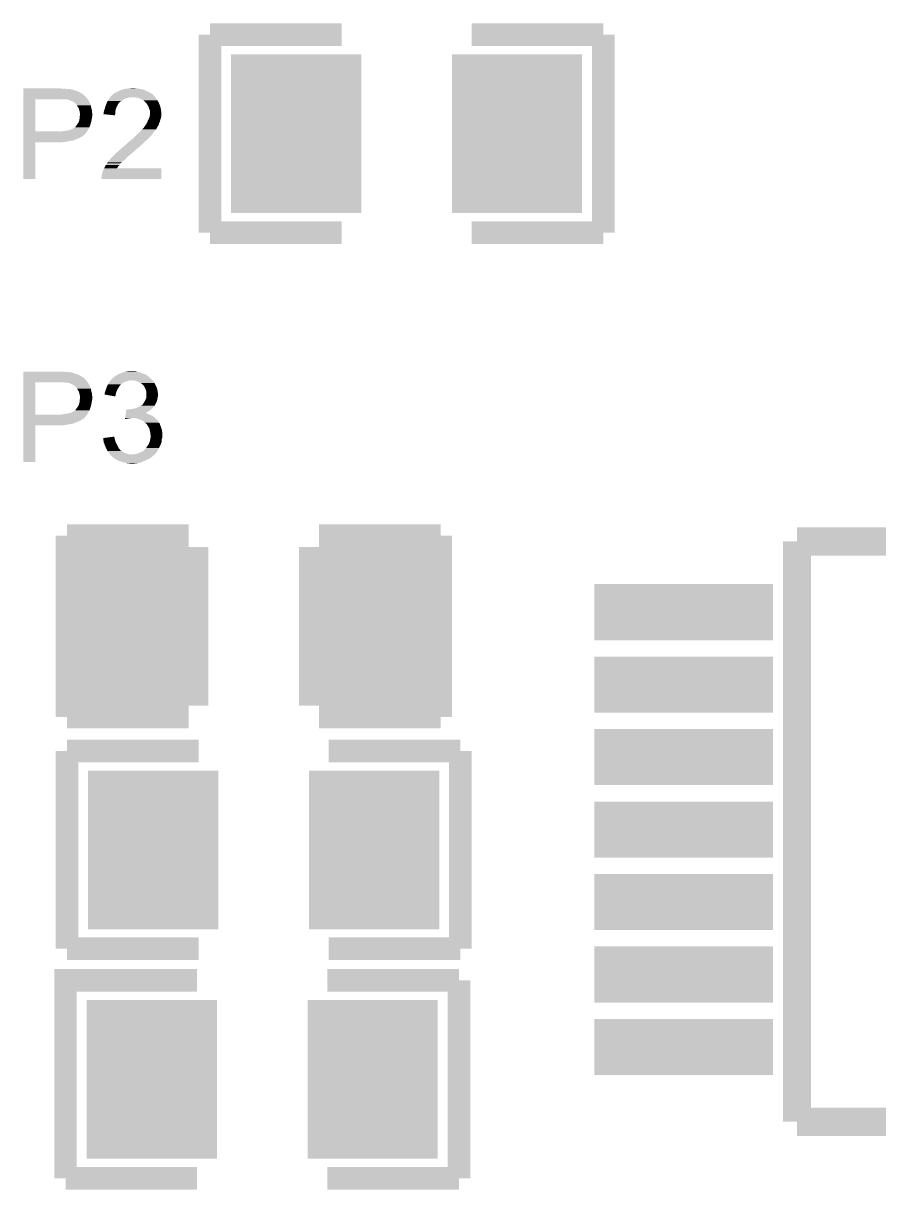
# Model space of a CAD drawing. Extents: x -1.4 to 24.2, y -3.9 to 40.3.
# Drawn here: x 2.56 to 10.23, y 16.43 to 26.9 of the extents above; entities that cross this region are included whole.
import ezdxf

# ---------------------------------------------------------------- set-up
doc = ezdxf.new("R2010")
doc.units = 0
doc.layers.get('0').update_dxf_attribs({"linetype": 'CONTINUOUS'})
doc.layers.add('USBI2CCLICK_V102A_GTO', color=14, linetype='CONTINUOUS')
doc.layers.add('USBI2CCLICK_V102A_GTS', color=12, linetype='CONTINUOUS')

# ---------------------------------------------------------------- blocks, each defined once
blk = doc.blocks.new('RECTANGLE_37')
blk.add_solid([(0.5842, 0.7112), (0.5842, -0.7112), (-0.5842, 0.7112), (-0.5842, -0.7112)])
blk = doc.blocks.new('RECTANGLE_95')
blk.add_solid([(0.80137, 0.25146), (0.80137, -0.25146), (-0.80137, 0.25146), (-0.80137, -0.25146)])

msp = doc.modelspace()

# ---------------------------------------------------------------- linework, layer by layer
at = {"layer": 'USBI2CCLICK_V102A_GTO'}
for points, const_width in [([(4.2291, 26.797), (5.4102, 26.797)], 0.2032), ([(4.2291, 25.019), (4.2291, 26.797)], 0.2032), ([(6.5786, 26.797), (7.7597, 26.797)], 0.2032), ([(7.7597, 25.019), (7.7597, 26.797)], 0.2032), ([(4.2291, 25.019), (5.4102, 25.019)], 0.2032), ([(6.5786, 25.019), (7.7597, 25.019)], 0.2032), ([(2.9464, 20.6756), (2.9464, 22.3012)], 0.2032), ([(2.9464, 22.3012), (4.0386, 22.3012)], 0.2032), ([(5.207, 22.3012), (6.2992, 22.3012)], 0.2032), ([(6.2992, 20.6756), (6.2992, 22.3012)], 0.2032), ([(9.49706, 17.0434), (9.49706, 22.2504)], 0.254), ([(9.49706, 22.2504), (13.36294, 22.2504)], 0.254), ([(2.9464, 20.6756), (4.0386, 20.6756)], 0.2032), ([(5.207, 20.6756), (6.2992, 20.6756)], 0.2032), ([(2.9464, 20.3708), (4.1275, 20.3708)], 0.2032), ([(2.9464, 18.59534), (2.9464, 20.3708)], 0.2032), ([(5.2959, 20.3708), (6.477, 20.3708)], 0.2032), ([(6.477, 18.59534), (6.477, 20.3708)], 0.2032), ([(2.9464, 18.59534), (4.1275, 18.59534)], 0.2032), ([(5.2959, 18.59534), (6.477, 18.59534)], 0.2032), ([(2.9337, 16.5354), (2.9337, 18.3134), (4.1148, 18.3134)], 0.2032), ([(5.2832, 18.3134), (6.4643, 18.3134)], 0.2032), ([(6.4643, 16.5354), (6.4643, 18.3134)], 0.2032), ([(9.49706, 17.0434), (13.36294, 17.0434)], 0.254), ([(2.9337, 16.5354), (4.1148, 16.5354)], 0.2032), ([(5.2832, 16.5354), (6.4643, 16.5354)], 0.2032)]:
    msp.add_lwpolyline(points, dxfattribs=dict(at, const_width=const_width))
for points in [[(2.55526, 26.31186), (2.555262, 26.3144), (2.905762, 26.31186), (2.88798, 26.3144)], [(2.55526, 26.30932), (2.55526, 26.31186), (2.946402, 26.30932), (2.92608, 26.31186)], [(2.55526, 26.30678), (2.55526, 26.30932), (2.984502, 26.30678), (2.96672, 26.30932)], [(2.55526, 26.306778), (2.55526, 26.30678), (2.987042, 26.306778), (2.984502, 26.30678)], [(2.55526, 26.304242), (2.55526, 26.306778), (2.99466, 26.304242), (2.987042, 26.306778)], [(2.55526, 26.3017), (2.55526, 26.304242), (3.004818, 26.3017), (2.99466, 26.304242)], [(2.55526, 26.29154), (2.55526, 26.3017), (3.0353, 26.29154), (3.004818, 26.3017)], [(2.55526, 26.28392), (2.55526, 26.29154), (3.05054, 26.28392), (3.0353, 26.29154)], [(2.55526, 26.276298), (2.55526, 26.28392), (3.068322, 26.276298), (3.05054, 26.28392)], [(2.55526, 26.26614), (2.55526, 26.276298), (3.083564, 26.26614), (3.068322, 26.276298)], [(3.365502, 26.266142), (3.37693, 26.27376), (3.707764, 26.266142), (3.69824, 26.27376)], [(3.37693, 26.27376), (3.380742, 26.2763), (3.69824, 26.27376), (3.69316, 26.2763)], [(3.380742, 26.2763), (3.3909, 26.28138), (3.69316, 26.2763), (3.683, 26.28138)], [(3.3909, 26.28138), (3.403602, 26.28646), (3.683, 26.28138), (3.67284, 26.28646)], [(3.403602, 26.28646), (3.407834, 26.289), (3.67284, 26.28646), (3.66776, 26.289)], [(3.407834, 26.289), (3.416298, 26.29408), (3.66776, 26.289), (3.655568, 26.29408)], [(3.416298, 26.29408), (3.428998, 26.29916), (3.655568, 26.29408), (3.643374, 26.29916)], [(3.428998, 26.29916), (3.436612, 26.301698), (3.643374, 26.29916), (3.637282, 26.301698)], [(3.436612, 26.301698), (3.44424, 26.30424), (3.637282, 26.301698), (3.627118, 26.30424)], [(3.44424, 26.30424), (3.462022, 26.30932), (3.627118, 26.30424), (3.6068, 26.30932)], [(3.462022, 26.30932), (3.49758, 26.3144), (3.6068, 26.30932), (3.581402, 26.3144)], [(3.49758, 26.3144), (3.517902, 26.31694), (3.568702, 26.3144), (3.558538, 26.31694)], [(2.55525, 25.928342), (2.555258, 26.21786), (2.66192, 25.928342), (2.661922, 26.21786)], [(2.555258, 26.235658), (2.55526, 26.263598), (3.119122, 26.235658), (3.09118, 26.263598)], [(2.555258, 26.22296), (2.555258, 26.235658), (3.12928, 26.22296), (3.119122, 26.235658)], [(2.555258, 26.21788), (2.555258, 26.22296), (3.132668, 26.21788), (3.12928, 26.22296)], [(2.555258, 26.21786), (2.555258, 26.21788), (2.661922, 26.21786), (2.8956, 26.21788)], [(2.55526, 26.266138), (2.55526, 26.26614), (3.086104, 26.266138), (3.083564, 26.26614)], [(2.55526, 26.263598), (2.55526, 26.266138), (3.09118, 26.263598), (3.086104, 26.266138)], [(2.933702, 26.21534), (2.91592, 26.21788), (3.13436, 26.21534), (3.132668, 26.21788)], [(2.948942, 26.215338), (2.933702, 26.21534), (3.134362, 26.215338), (3.13436, 26.21534)], [(2.964184, 26.21026), (2.948942, 26.215338), (3.137748, 26.21026), (3.134362, 26.215338)], [(2.969264, 26.210258), (2.964184, 26.21026), (3.137748, 26.210258), (3.137748, 26.21026)], [(2.974336, 26.207722), (2.969264, 26.210258), (3.139438, 26.207722), (3.137748, 26.210258)], [(2.9845, 26.20264), (2.974336, 26.207722), (3.142342, 26.20264), (3.139438, 26.207722)], [(2.997202, 26.19756), (2.9845, 26.20264), (3.145244, 26.19756), (3.142342, 26.20264)], [(3.0099, 26.18994), (2.997202, 26.19756), (3.149598, 26.18994), (3.145244, 26.19756)], [(3.009908, 26.189934), (3.0099, 26.18994), (3.1496, 26.189934), (3.149598, 26.18994)], [(3.013292, 26.187396), (3.009908, 26.189934), (3.149602, 26.187396), (3.1496, 26.189934)], [(3.02006, 26.18232), (3.013292, 26.187396), (3.15214, 26.18232), (3.149602, 26.187396)], [(3.020062, 26.182318), (3.02006, 26.18232), (3.152142, 26.182318), (3.15214, 26.18232)], [(3.027682, 26.17216), (3.020062, 26.182318), (3.156204, 26.17216), (3.152142, 26.182318)], [(3.037842, 26.161996), (3.027682, 26.17216), (3.16027, 26.161996), (3.156204, 26.17216)], [(3.289302, 26.14676), (3.29946, 26.174698), (3.39217, 26.14676), (3.40614, 26.174698)], [(3.29946, 26.174698), (3.304076, 26.184858), (3.40614, 26.174698), (3.41376, 26.184858)], [(3.304076, 26.184858), (3.30754, 26.192478), (3.41376, 26.184858), (3.421378, 26.192478)], [(3.30754, 26.192478), (3.31216, 26.20264), (3.421378, 26.192478), (3.435604, 26.20264)], [(3.31216, 26.20264), (3.31978, 26.217878), (3.435604, 26.20264), (3.456938, 26.217878)], [(3.31978, 26.217878), (3.32613, 26.2255), (3.456938, 26.217878), (3.47726, 26.2255)], [(3.32613, 26.2255), (3.330362, 26.23058), (3.47726, 26.2255), (3.495038, 26.23058)], [(3.330362, 26.23058), (3.33248, 26.23312), (3.495038, 26.23058), (3.510278, 26.23312)], [(3.33248, 26.23312), (3.33451, 26.235658), (3.525516, 26.23312), (3.530596, 26.235658)], [(3.33451, 26.235658), (3.334512, 26.23566), (3.530596, 26.235658), (3.535682, 26.23566)], [(3.334512, 26.23566), (3.338576, 26.24074), (3.739728, 26.23566), (3.73634, 26.24074)], [(3.338576, 26.24074), (3.34264, 26.24582), (3.73634, 26.24074), (3.73126, 26.24582)], [(3.34264, 26.24582), (3.347716, 26.250894), (3.73126, 26.24582), (3.726186, 26.250894)], [(3.347716, 26.250894), (3.347722, 26.2509), (3.726186, 26.250894), (3.723646, 26.2509)], [(3.347722, 26.2509), (3.355346, 26.25852), (3.723646, 26.2509), (3.716024, 26.25852)], [(3.355346, 26.25852), (3.357886, 26.258534), (3.716024, 26.25852), (3.71601, 26.258534)], [(3.357886, 26.258534), (3.360424, 26.2636), (3.71601, 26.258534), (3.71094, 26.2636)], [(3.360424, 26.2636), (3.360426, 26.263602), (3.71094, 26.2636), (3.710938, 26.263602)], [(3.360426, 26.263602), (3.365502, 26.266142), (3.710938, 26.263602), (3.707764, 26.266142)], [(3.56108, 26.23312), (3.535682, 26.23566), (3.74142, 26.23312), (3.739728, 26.23566)], [(3.583936, 26.23058), (3.56108, 26.23312), (3.743114, 26.23058), (3.74142, 26.23312)], [(3.613572, 26.21788), (3.583936, 26.23058), (3.75158, 26.21788), (3.743114, 26.23058)], [(3.619498, 26.21534), (3.613572, 26.21788), (3.753486, 26.21534), (3.75158, 26.21788)], [(3.632202, 26.20772), (3.619498, 26.21534), (3.759202, 26.20772), (3.753486, 26.21534)], [(3.63982, 26.20264), (3.632202, 26.20772), (3.762024, 26.20264), (3.759202, 26.20772)], [(3.647442, 26.19502), (3.63982, 26.20264), (3.766256, 26.19502), (3.762024, 26.20264)], [(3.656154, 26.184858), (3.647442, 26.19502), (3.7719, 26.184858), (3.766256, 26.19502)], [(3.66268, 26.177242), (3.656154, 26.184858), (3.77467, 26.177242), (3.7719, 26.184858)], [(3.672838, 26.162002), (3.66268, 26.177242), (3.780212, 26.162002), (3.77467, 26.177242)], [(3.675018, 26.15692), (3.672838, 26.162002), (3.78206, 26.15692), (3.780212, 26.162002)], [(3.040384, 26.156916), (3.037842, 26.161996), (3.1623, 26.156916), (3.16027, 26.161996)], [(3.04546, 26.146762), (3.040384, 26.156916), (3.163752, 26.146762), (3.1623, 26.156916)], [(3.050034, 26.139138), (3.04546, 26.146762), (3.16484, 26.139138), (3.163752, 26.146762)], [(3.05308, 26.13406), (3.050034, 26.139138), (3.166292, 26.13406), (3.16484, 26.139138)], [(3.057314, 26.121358), (3.05308, 26.13406), (3.16992, 26.121358), (3.166292, 26.13406)], [(3.05816, 26.118818), (3.057314, 26.121358), (3.170238, 26.118818), (3.16992, 26.121358)], [(3.061716, 26.10104), (3.05816, 26.118818), (3.17246, 26.10104), (3.170238, 26.118818)], [(3.060952, 26.052778), (3.061714, 26.060396), (3.17246, 26.052778), (3.17246, 26.060396)], [(3.061714, 26.060396), (3.062476, 26.068018), (3.17246, 26.060396), (3.174998, 26.068018)], [(3.06324, 26.093418), (3.061716, 26.10104), (3.173308, 26.093418), (3.17246, 26.10104)], [(3.062476, 26.068018), (3.06324, 26.07564), (3.174998, 26.068018), (3.174998, 26.07564)], [(3.06324, 26.078178), (3.06324, 26.093418), (3.175, 26.078178), (3.173308, 26.093418)], [(3.06324, 26.07564), (3.06324, 26.078178), (3.174998, 26.07564), (3.175, 26.078178)], [(3.274074, 26.083288), (3.2766, 26.088344), (3.3792, 26.083288), (3.379708, 26.088344)], [(3.378178, 26.073102), (3.274074, 26.083288), (3.378178, 26.073102), (3.3792, 26.083288)], [(3.2766, 26.101042), (3.281682, 26.121362), (3.380984, 26.101042), (3.383024, 26.121362)], [(3.2766, 26.088344), (3.2766, 26.101042), (3.379708, 26.088344), (3.380984, 26.101042)], [(3.281682, 26.121362), (3.282696, 26.123898), (3.383024, 26.121362), (3.38328, 26.123898)], [(3.282696, 26.123898), (3.28676, 26.134062), (3.38328, 26.123898), (3.38709, 26.134062)], [(3.28676, 26.134062), (3.288792, 26.14422), (3.38709, 26.134062), (3.3909, 26.14422)], [(3.288792, 26.14422), (3.289302, 26.14676), (3.3909, 26.14422), (3.39217, 26.14676)], [(3.68046, 26.144218), (3.675018, 26.15692), (3.786294, 26.144218), (3.78206, 26.15692)], [(3.681306, 26.14168), (3.68046, 26.144218), (3.78714, 26.14168), (3.786294, 26.144218)], [(3.68554, 26.128978), (3.681306, 26.14168), (3.789258, 26.128978), (3.78714, 26.14168)], [(3.686556, 26.12644), (3.68554, 26.128978), (3.78968, 26.12644), (3.789258, 26.128978)], [(3.685542, 26.050244), (3.688362, 26.062938), (3.790102, 26.050244), (3.79222, 26.062938)], [(3.690618, 26.116284), (3.686556, 26.12644), (3.791132, 26.116284), (3.78968, 26.12644)], [(3.688362, 26.062938), (3.69062, 26.073102), (3.79222, 26.062938), (3.79222, 26.073102)], [(3.69062, 26.10866), (3.690618, 26.116284), (3.79222, 26.10866), (3.791132, 26.116284)], [(3.69062, 26.093418), (3.69062, 26.10866), (3.79476, 26.093418), (3.79222, 26.10866)], [(3.69062, 26.083258), (3.69062, 26.093418), (3.794758, 26.083258), (3.79476, 26.093418)], [(3.69062, 26.075636), (3.69062, 26.083258), (3.79222, 26.075636), (3.794758, 26.083258)], [(3.69062, 26.073102), (3.69062, 26.075636), (3.79222, 26.073102), (3.79222, 26.075636)], [(2.984494, 25.946098), (3.009898, 25.9588), (3.1369, 25.946098), (3.145366, 25.9588)], [(3.009898, 25.9588), (3.013278, 25.961336), (3.145366, 25.9588), (3.147058, 25.961336)], [(3.013278, 25.961336), (3.020058, 25.96642), (3.147058, 25.961336), (3.148752, 25.96642)], [(3.020058, 25.96642), (3.022598, 25.96896), (3.148752, 25.96642), (3.149598, 25.96896)], [(3.022598, 25.96896), (3.02514, 25.974038), (3.149598, 25.96896), (3.151292, 25.974038)], [(3.02514, 25.974038), (3.027046, 25.976582), (3.151292, 25.974038), (3.15214, 25.976582)], [(3.027046, 25.976582), (3.036568, 25.989278), (3.15214, 25.976582), (3.15722, 25.989278)], [(3.036568, 25.989278), (3.04038, 25.99436), (3.15722, 25.989278), (3.158604, 25.99436)], [(3.04038, 25.99436), (3.050538, 26.009598), (3.158604, 25.99436), (3.16276, 26.009598)], [(3.050538, 26.009598), (3.053396, 26.01722), (3.16276, 26.009598), (3.16484, 26.01722)], [(3.053396, 26.01722), (3.058158, 26.029916), (3.16484, 26.01722), (3.167378, 26.029916)], [(3.058158, 26.029916), (3.059746, 26.04262), (3.167378, 26.029916), (3.16992, 26.04262)], [(3.059746, 26.04262), (3.0607, 26.05024), (3.16992, 26.04262), (3.171824, 26.05024)], [(3.0607, 26.05024), (3.060952, 26.052778), (3.171824, 26.05024), (3.17246, 26.052778)], [(3.62458, 25.95118), (3.634742, 25.961342), (3.749038, 25.95118), (3.75412, 25.961342)], [(3.634742, 25.961342), (3.638802, 25.96642), (3.75412, 25.961342), (3.75666, 25.96642)], [(3.638802, 25.96642), (3.6449, 25.974046), (3.75666, 25.96642), (3.761234, 25.974046)], [(3.6449, 25.974046), (3.644906, 25.976586), (3.761234, 25.974046), (3.762758, 25.976586)], [(3.644906, 25.976586), (3.64744, 25.979122), (3.762758, 25.976586), (3.76428, 25.979122)], [(3.64744, 25.979122), (3.647442, 25.979124), (3.76428, 25.979122), (3.76428, 25.979124)], [(3.647442, 25.979124), (3.64998, 25.9842), (3.76428, 25.979124), (3.767666, 25.9842)], [(3.64998, 25.9842), (3.652008, 25.986736), (3.767666, 25.9842), (3.769358, 25.986736)], [(3.652008, 25.986736), (3.658106, 25.994358), (3.769358, 25.986736), (3.771898, 25.994358)], [(3.658106, 25.994358), (3.660136, 25.996896), (3.771898, 25.994358), (3.7719, 25.996896)], [(3.660136, 25.996896), (3.660142, 25.996902), (3.7719, 25.996896), (3.771902, 25.996902)], [(3.660142, 25.996902), (3.66776, 26.01214), (3.771902, 25.996902), (3.778432, 26.01214)], [(3.66776, 26.01214), (3.66871, 26.014678), (3.778432, 26.01214), (3.77952, 26.014678)], [(3.66871, 26.014678), (3.675378, 26.03246), (3.77952, 26.014678), (3.7846, 26.03246)], [(3.675378, 26.03246), (3.67538, 26.032462), (3.7846, 26.03246), (3.7846, 26.032462)], [(3.67538, 26.032462), (3.684086, 26.047698), (3.7846, 26.032462), (3.789678, 26.047698)], [(3.684086, 26.047698), (3.685542, 26.050244), (3.789678, 26.047698), (3.790102, 26.050244)], [(2.555248, 25.86736), (2.55525, 25.87498), (3.05308, 25.86736), (3.065778, 25.87498)], [(2.555248, 25.86228), (2.555248, 25.86736), (3.037842, 25.86228), (3.05308, 25.86736)], [(2.555248, 25.84704), (2.555248, 25.86228), (3.002276, 25.84704), (3.037842, 25.86228)], [(2.55525, 25.92832), (2.55525, 25.928342), (2.898136, 25.92832), (2.66192, 25.928342)], [(2.55525, 25.91816), (2.55525, 25.92832), (3.11912, 25.91816), (3.127248, 25.92832)], [(2.55525, 25.902922), (2.55525, 25.91816), (3.106422, 25.902922), (3.11912, 25.91816)], [(2.55525, 25.900376), (2.55525, 25.902922), (3.103878, 25.900376), (3.106422, 25.902922)], [(2.55525, 25.8953), (2.55525, 25.900376), (3.101332, 25.8953), (3.103878, 25.900376)], [(2.55525, 25.892756), (2.55525, 25.8953), (3.093718, 25.892756), (3.101332, 25.8953)], [(2.55525, 25.88768), (2.55525, 25.892756), (3.088638, 25.88768), (3.093718, 25.892756)], [(2.55525, 25.88006), (2.55525, 25.88768), (3.07848, 25.88006), (3.088638, 25.88768)], [(2.55525, 25.87498), (2.55525, 25.88006), (3.065778, 25.87498), (3.07848, 25.88006)], [(2.898136, 25.92832), (2.905758, 25.930858), (3.127248, 25.92832), (3.129278, 25.930858)], [(2.905758, 25.930858), (2.905774, 25.93086), (3.129278, 25.930858), (3.12928, 25.93086)], [(2.905774, 25.93086), (2.92862, 25.9334), (3.12928, 25.93086), (3.13055, 25.9334)], [(2.92862, 25.9334), (2.979418, 25.94356), (3.13055, 25.9334), (3.13563, 25.94356)], [(2.979418, 25.94356), (2.984494, 25.946098), (3.13563, 25.94356), (3.1369, 25.946098)], [(3.507736, 25.839418), (3.520436, 25.849578), (3.647438, 25.839418), (3.660138, 25.849578)], [(3.520436, 25.849578), (3.52044, 25.84958), (3.660138, 25.849578), (3.660138, 25.84958)], [(3.52044, 25.84958), (3.535678, 25.862278), (3.660138, 25.84958), (3.672836, 25.862278)], [(3.535678, 25.862278), (3.56616, 25.89276), (3.672836, 25.862278), (3.703318, 25.89276)], [(3.56616, 25.89276), (3.56893, 25.8953), (3.703318, 25.89276), (3.705858, 25.8953)], [(3.56893, 25.8953), (3.5911, 25.915622), (3.705858, 25.8953), (3.7211, 25.915622)], [(3.5911, 25.915622), (3.59664, 25.9207), (3.7211, 25.915622), (3.725452, 25.9207)], [(3.59664, 25.9207), (3.60934, 25.9334), (3.725452, 25.9207), (3.73634, 25.9334)], [(3.60934, 25.9334), (3.622038, 25.948638), (3.73634, 25.9334), (3.747222, 25.948638)], [(3.622038, 25.948638), (3.62458, 25.95118), (3.747222, 25.948638), (3.749038, 25.95118)], [(2.55524, 25.501622), (2.555248, 25.831778), (2.661898, 25.501622), (2.66192, 25.831778)], [(2.555248, 25.8445), (2.555248, 25.84704), (2.97942, 25.8445), (3.002276, 25.84704)], [(2.555248, 25.83942), (2.555248, 25.8445), (2.95656, 25.83942), (2.97942, 25.8445)], [(2.555248, 25.83434), (2.555248, 25.83942), (2.93116, 25.83434), (2.95656, 25.83942)], [(2.555248, 25.8318), (2.555248, 25.83434), (2.900682, 25.8318), (2.93116, 25.83434)], [(2.555248, 25.831778), (2.555248, 25.8318), (2.66192, 25.831778), (2.900682, 25.8318)], [(3.397246, 25.742898), (3.402962, 25.747978), (3.538218, 25.742898), (3.545838, 25.747978)], [(3.402962, 25.747978), (3.405814, 25.750514), (3.545838, 25.747978), (3.550906, 25.750514)], [(3.405814, 25.750514), (3.408654, 25.753038), (3.550906, 25.750514), (3.55092, 25.753038)], [(3.408654, 25.753038), (3.40868, 25.75306), (3.55092, 25.753038), (3.553454, 25.75306)], [(3.40868, 25.75306), (3.428432, 25.770838), (3.553454, 25.75306), (3.57124, 25.770838)], [(3.428432, 25.770838), (3.43408, 25.77592), (3.57124, 25.770838), (3.578014, 25.77592)], [(3.43408, 25.77592), (3.446272, 25.78608), (3.578014, 25.77592), (3.591558, 25.78608)], [(3.446272, 25.78608), (3.464558, 25.801318), (3.591558, 25.78608), (3.606796, 25.801318)], [(3.464558, 25.801318), (3.464562, 25.801322), (3.606796, 25.801318), (3.606802, 25.801322)], [(3.464562, 25.801322), (3.46964, 25.8064), (3.606802, 25.801322), (3.612894, 25.8064)], [(3.46964, 25.8064), (3.477262, 25.811482), (3.612894, 25.8064), (3.618994, 25.811482)], [(3.477262, 25.811482), (3.492498, 25.826718), (3.618994, 25.811482), (3.637278, 25.826718)], [(3.492498, 25.826718), (3.495042, 25.829262), (3.637278, 25.826718), (3.639312, 25.829262)], [(3.495042, 25.829262), (3.507736, 25.839418), (3.639312, 25.829262), (3.647438, 25.839418)], [(3.295014, 25.626058), (3.30454, 25.641298), (3.416298, 25.626058), (3.426458, 25.641298)], [(3.30454, 25.6413), (3.308168, 25.646378), (3.42646, 25.6413), (3.43154, 25.646378)], [(3.30454, 25.641298), (3.30454, 25.6413), (3.426458, 25.641298), (3.42646, 25.6413)], [(3.308168, 25.646378), (3.309978, 25.648914), (3.43154, 25.646378), (3.436606, 25.648914)], [(3.309978, 25.648914), (3.31179, 25.65145), (3.436606, 25.648914), (3.43662, 25.65145)], [(3.31179, 25.65145), (3.315424, 25.65654), (3.43662, 25.65145), (3.44424, 25.65654)], [(3.315424, 25.65654), (3.31724, 25.65908), (3.44424, 25.65654), (3.446778, 25.65908)], [(3.31724, 25.65908), (3.319462, 25.661622), (3.446778, 25.65908), (3.44932, 25.661622)], [(3.319462, 25.661622), (3.332792, 25.67686), (3.44932, 25.661622), (3.4671, 25.67686)], [(3.332792, 25.67686), (3.33502, 25.679406), (3.4671, 25.67686), (3.469644, 25.679406)], [(3.33502, 25.679406), (3.335026, 25.681946), (3.469644, 25.679406), (3.472184, 25.681946)], [(3.335026, 25.681946), (3.347722, 25.694642), (3.472184, 25.681946), (3.48488, 25.694642)], [(3.347722, 25.694642), (3.3655, 25.71242), (3.48488, 25.694642), (3.5052, 25.71242)], [(3.3655, 25.71242), (3.38074, 25.72766), (3.5052, 25.71242), (3.52298, 25.72766)], [(3.38074, 25.72766), (3.38582, 25.73274), (3.52298, 25.72766), (3.529752, 25.73274)], [(3.38582, 25.73274), (3.388674, 25.735278), (3.529752, 25.73274), (3.533138, 25.735278)], [(3.388674, 25.735278), (3.397246, 25.742898), (3.533138, 25.735278), (3.538218, 25.742898)], [(3.25882, 25.534622), (3.26136, 25.54732), (3.794744, 25.534622), (3.794748, 25.54732)], [(3.25882, 25.524462), (3.25882, 25.534622), (3.794742, 25.524462), (3.794744, 25.534622)], [(3.26136, 25.54732), (3.263902, 25.557482), (3.794748, 25.54732), (3.79475, 25.557482)], [(3.263902, 25.557482), (3.26898, 25.570184), (3.79475, 25.557482), (3.794752, 25.570184)], [(3.26898, 25.570184), (3.268982, 25.572722), (3.794752, 25.570184), (3.794754, 25.572722)], [(3.268982, 25.572722), (3.27152, 25.58034), (3.794754, 25.572722), (3.794754, 25.58034)], [(3.27152, 25.58034), (3.280398, 25.598098), (3.794754, 25.58034), (3.79476, 25.598098)], [(3.280398, 25.598098), (3.28041, 25.59812), (3.79476, 25.598098), (3.39602, 25.59812)], [(3.28041, 25.59812), (3.290568, 25.618438), (3.39602, 25.59812), (3.40868, 25.618438)], [(3.290568, 25.618438), (3.29184, 25.620978), (3.40868, 25.618438), (3.411218, 25.620978)], [(3.29184, 25.620978), (3.295014, 25.626058), (3.411218, 25.620978), (3.416298, 25.626058)], [(2.661898, 25.5016), (2.55524, 25.501622), (2.661898, 25.5016), (2.661898, 25.501622)], [(3.25628, 25.514302), (3.25882, 25.524462), (3.79474, 25.514302), (3.794742, 25.524462)], [(3.25628, 25.501622), (3.25628, 25.514302), (3.794738, 25.501622), (3.79474, 25.514302)], [(3.794738, 25.5016), (3.25628, 25.501622), (3.794738, 25.5016), (3.794738, 25.501622)], [(2.55526, 23.77186), (2.555262, 23.7744), (2.905762, 23.77186), (2.88798, 23.7744)], [(2.55526, 23.76932), (2.55526, 23.77186), (2.946402, 23.76932), (2.92608, 23.77186)], [(2.55526, 23.76678), (2.55526, 23.76932), (2.984502, 23.76678), (2.96672, 23.76932)], [(2.55526, 23.766778), (2.55526, 23.76678), (2.987042, 23.766778), (2.984502, 23.76678)], [(2.55526, 23.764242), (2.55526, 23.766778), (2.99466, 23.764242), (2.987042, 23.766778)], [(2.55526, 23.7617), (2.55526, 23.764242), (3.004818, 23.7617), (2.99466, 23.764242)], [(2.55526, 23.75154), (2.55526, 23.7617), (3.0353, 23.75154), (3.004818, 23.7617)], [(3.408682, 23.75154), (3.42392, 23.75662), (3.64066, 23.75154), (3.62712, 23.75662)], [(3.42392, 23.75662), (3.43154, 23.75916), (3.62712, 23.75662), (3.6195, 23.75916)], [(3.43154, 23.75916), (3.44551, 23.76424), (3.6195, 23.75916), (3.604258, 23.76424)], [(3.44551, 23.76424), (3.459482, 23.76932), (3.604258, 23.76424), (3.58394, 23.76932)], [(3.459482, 23.76932), (3.48996, 23.7744), (3.58394, 23.76932), (3.566162, 23.7744)], [(3.48996, 23.7744), (3.507742, 23.77694), (3.566162, 23.7744), (3.550918, 23.77694)], [(2.55525, 23.388342), (2.555258, 23.67786), (2.66192, 23.388342), (2.661922, 23.67786)], [(2.555258, 23.695658), (2.55526, 23.723598), (3.119122, 23.695658), (3.09118, 23.723598)], [(2.555258, 23.68296), (2.555258, 23.695658), (3.12928, 23.68296), (3.119122, 23.695658)], [(2.555258, 23.67788), (2.555258, 23.68296), (3.132668, 23.67788), (3.12928, 23.68296)], [(2.555258, 23.67786), (2.555258, 23.67788), (2.661922, 23.67786), (2.8956, 23.67788)], [(2.55526, 23.74392), (2.55526, 23.75154), (3.05054, 23.74392), (3.0353, 23.75154)], [(2.55526, 23.736298), (2.55526, 23.74392), (3.068322, 23.736298), (3.05054, 23.74392)], [(2.55526, 23.72614), (2.55526, 23.736298), (3.083564, 23.72614), (3.068322, 23.736298)], [(2.55526, 23.726138), (2.55526, 23.72614), (3.086104, 23.726138), (3.083564, 23.72614)], [(2.55526, 23.723598), (2.55526, 23.726138), (3.09118, 23.723598), (3.086104, 23.726138)], [(2.933702, 23.67534), (2.91592, 23.67788), (3.13436, 23.67534), (3.132668, 23.67788)], [(2.948942, 23.675338), (2.933702, 23.67534), (3.134362, 23.675338), (3.13436, 23.67534)], [(2.964184, 23.67026), (2.948942, 23.675338), (3.137748, 23.67026), (3.134362, 23.675338)], [(2.969264, 23.670258), (2.964184, 23.67026), (3.137748, 23.670258), (3.137748, 23.67026)], [(2.974336, 23.667722), (2.969264, 23.670258), (3.139438, 23.667722), (3.137748, 23.670258)], [(2.9845, 23.66264), (2.974336, 23.667722), (3.142342, 23.66264), (3.139438, 23.667722)], [(2.997202, 23.65756), (2.9845, 23.66264), (3.145244, 23.65756), (3.142342, 23.66264)], [(3.0099, 23.64994), (2.997202, 23.65756), (3.149598, 23.64994), (3.145244, 23.65756)], [(3.30962, 23.649942), (3.311142, 23.65248), (3.42392, 23.649942), (3.426458, 23.65248)], [(3.311142, 23.65248), (3.314188, 23.657556), (3.426458, 23.65248), (3.428998, 23.657556)], [(3.314188, 23.657556), (3.315712, 23.660098), (3.428998, 23.657556), (3.431538, 23.660098)], [(3.315712, 23.660098), (3.324858, 23.67534), (3.431538, 23.660098), (3.454398, 23.67534)], [(3.324858, 23.67534), (3.328412, 23.680418), (3.454398, 23.67534), (3.462016, 23.680418)], [(3.328412, 23.680418), (3.335526, 23.690578), (3.462016, 23.680418), (3.492498, 23.690578)], [(3.335526, 23.690578), (3.337304, 23.69312), (3.492498, 23.690578), (3.50774, 23.69312)], [(3.337304, 23.69312), (3.339084, 23.69566), (3.50774, 23.69312), (3.517898, 23.69566)], [(3.339084, 23.69566), (3.342642, 23.700742), (3.71348, 23.69566), (3.708398, 23.700742)], [(3.342642, 23.700742), (3.357886, 23.715982), (3.708398, 23.700742), (3.693158, 23.715982)], [(3.357886, 23.715982), (3.365506, 23.7236), (3.693158, 23.715982), (3.684018, 23.7236)], [(3.365506, 23.7236), (3.368046, 23.723606), (3.684018, 23.7236), (3.68401, 23.723606)], [(3.368046, 23.723606), (3.37312, 23.72868), (3.68401, 23.723606), (3.67792, 23.72868)], [(3.37312, 23.72868), (3.380746, 23.736302), (3.67792, 23.72868), (3.667758, 23.736302)], [(3.380746, 23.736302), (3.390904, 23.738842), (3.667758, 23.736302), (3.664372, 23.738842)], [(3.390904, 23.738842), (3.398516, 23.743918), (3.664372, 23.738842), (3.657602, 23.743918)], [(3.398516, 23.743918), (3.39852, 23.74392), (3.657602, 23.743918), (3.657598, 23.74392)], [(3.39852, 23.74392), (3.401906, 23.74646), (3.657598, 23.74392), (3.649984, 23.74646)], [(3.401906, 23.74646), (3.405288, 23.748996), (3.649984, 23.74646), (3.64744, 23.748996)], [(3.405288, 23.748996), (3.408682, 23.75154), (3.64744, 23.748996), (3.64066, 23.75154)], [(3.54838, 23.69312), (3.528058, 23.69566), (3.71602, 23.69312), (3.71348, 23.69566)], [(3.566156, 23.69058), (3.54838, 23.69312), (3.71856, 23.69058), (3.71602, 23.69312)], [(3.572084, 23.68804), (3.566156, 23.69058), (3.7211, 23.68804), (3.71856, 23.69058)], [(3.58394, 23.68296), (3.572084, 23.68804), (3.724728, 23.68296), (3.7211, 23.68804)], [(3.596642, 23.67788), (3.58394, 23.68296), (3.728356, 23.67788), (3.724728, 23.68296)], [(3.609342, 23.67026), (3.596642, 23.67788), (3.733798, 23.67026), (3.728356, 23.67788)], [(3.609348, 23.670256), (3.609342, 23.67026), (3.7338, 23.670256), (3.733798, 23.67026)], [(3.613158, 23.667716), (3.609348, 23.670256), (3.733802, 23.667716), (3.7338, 23.670256)], [(3.61696, 23.66518), (3.613158, 23.667716), (3.735072, 23.66518), (3.733802, 23.667716)], [(3.622034, 23.660106), (3.61696, 23.66518), (3.737608, 23.660106), (3.735072, 23.66518)], [(3.624572, 23.6601), (3.622034, 23.660106), (3.737612, 23.6601), (3.737608, 23.660106)], [(3.630924, 23.652482), (3.624572, 23.6601), (3.74142, 23.652482), (3.737612, 23.6601)], [(3.63728, 23.644858), (3.630924, 23.652482), (3.745994, 23.644858), (3.74142, 23.652482)], [(3.009908, 23.649934), (3.0099, 23.64994), (3.1496, 23.649934), (3.149598, 23.64994)], [(3.013292, 23.647396), (3.009908, 23.649934), (3.149602, 23.647396), (3.1496, 23.649934)], [(3.02006, 23.64232), (3.013292, 23.647396), (3.15214, 23.64232), (3.149602, 23.647396)], [(3.020062, 23.642318), (3.02006, 23.64232), (3.152142, 23.642318), (3.15214, 23.64232)], [(3.027682, 23.63216), (3.020062, 23.642318), (3.156204, 23.63216), (3.152142, 23.642318)], [(3.037842, 23.621996), (3.027682, 23.63216), (3.16027, 23.621996), (3.156204, 23.63216)], [(3.040384, 23.616916), (3.037842, 23.621996), (3.1623, 23.616916), (3.16027, 23.621996)], [(3.04546, 23.606762), (3.040384, 23.616916), (3.163752, 23.606762), (3.1623, 23.616916)], [(3.050034, 23.599138), (3.04546, 23.606762), (3.16484, 23.599138), (3.163752, 23.606762)], [(3.05308, 23.59406), (3.050034, 23.599138), (3.166292, 23.59406), (3.16484, 23.599138)], [(3.057314, 23.581358), (3.05308, 23.59406), (3.16992, 23.581358), (3.166292, 23.59406)], [(3.05816, 23.578818), (3.057314, 23.581358), (3.170238, 23.578818), (3.16992, 23.581358)], [(3.061716, 23.56104), (3.05816, 23.578818), (3.17246, 23.56104), (3.170238, 23.578818)], [(3.06324, 23.553418), (3.061716, 23.56104), (3.173308, 23.553418), (3.17246, 23.56104)], [(3.06324, 23.538178), (3.06324, 23.553418), (3.175, 23.538178), (3.173308, 23.553418)], [(3.28171, 23.56869), (3.28422, 23.571206), (3.384294, 23.56869), (3.3848, 23.571206)], [(3.380718, 23.550884), (3.28171, 23.56869), (3.380718, 23.550884), (3.384294, 23.56869)], [(3.28422, 23.576278), (3.284222, 23.576282), (3.38582, 23.576278), (3.38582, 23.576282)], [(3.28422, 23.571206), (3.28422, 23.576278), (3.3848, 23.571206), (3.38582, 23.576278)], [(3.284222, 23.576282), (3.289298, 23.59152), (3.38582, 23.576282), (3.3909, 23.59152)], [(3.289298, 23.59152), (3.291204, 23.59914), (3.3909, 23.59152), (3.39344, 23.59914)], [(3.291204, 23.59914), (3.29184, 23.601678), (3.39344, 23.59914), (3.394526, 23.601678)], [(3.29184, 23.601678), (3.29692, 23.61692), (3.394526, 23.601678), (3.40106, 23.61692)], [(3.29692, 23.61692), (3.29946, 23.62454), (3.40106, 23.61692), (3.40614, 23.62454)], [(3.29946, 23.62454), (3.302506, 23.63216), (3.40614, 23.62454), (3.411222, 23.63216)], [(3.302506, 23.63216), (3.307586, 23.644858), (3.411222, 23.63216), (3.418838, 23.644858)], [(3.307586, 23.644858), (3.30962, 23.649942), (3.418838, 23.644858), (3.42392, 23.649942)], [(3.63982, 23.63978), (3.63728, 23.644858), (3.74904, 23.63978), (3.745994, 23.644858)], [(3.64744, 23.62454), (3.63982, 23.63978), (3.75412, 23.62454), (3.74904, 23.63978)], [(3.65252, 23.61438), (3.64744, 23.62454), (3.757024, 23.61438), (3.75412, 23.62454)], [(3.65506, 23.606758), (3.65252, 23.61438), (3.7592, 23.606758), (3.757024, 23.61438)], [(3.657598, 23.59914), (3.65506, 23.606758), (3.760154, 23.59914), (3.7592, 23.606758)], [(3.66014, 23.586442), (3.657598, 23.59914), (3.76174, 23.586442), (3.760154, 23.59914)], [(3.66014, 23.566118), (3.66014, 23.586442), (3.76428, 23.566118), (3.76174, 23.586442)], [(3.66014, 23.555958), (3.66014, 23.566118), (3.764278, 23.555958), (3.76428, 23.566118)], [(3.66014, 23.548338), (3.66014, 23.555958), (3.76174, 23.548338), (3.764278, 23.555958)], [(3.66014, 23.543264), (3.66014, 23.548338), (3.760724, 23.543264), (3.76174, 23.548338)], [(3.027046, 23.436582), (3.036568, 23.449278), (3.15214, 23.436582), (3.15722, 23.449278)], [(3.036568, 23.449278), (3.04038, 23.45436), (3.15722, 23.449278), (3.158604, 23.45436)], [(3.04038, 23.45436), (3.050538, 23.469598), (3.158604, 23.45436), (3.16276, 23.469598)], [(3.050538, 23.469598), (3.053396, 23.47722), (3.16276, 23.469598), (3.16484, 23.47722)], [(3.053396, 23.47722), (3.058158, 23.489916), (3.16484, 23.47722), (3.167378, 23.489916)], [(3.058158, 23.489916), (3.059746, 23.50262), (3.167378, 23.489916), (3.16992, 23.50262)], [(3.059746, 23.50262), (3.0607, 23.51024), (3.16992, 23.50262), (3.171824, 23.51024)], [(3.0607, 23.51024), (3.060952, 23.512778), (3.171824, 23.51024), (3.17246, 23.512778)], [(3.060952, 23.512778), (3.061714, 23.520396), (3.17246, 23.512778), (3.17246, 23.520396)], [(3.061714, 23.520396), (3.062476, 23.528018), (3.17246, 23.520396), (3.174998, 23.528018)], [(3.062476, 23.528018), (3.06324, 23.53564), (3.174998, 23.528018), (3.174998, 23.53564)], [(3.06324, 23.53564), (3.06324, 23.538178), (3.174998, 23.53564), (3.175, 23.538178)], [(3.53314, 23.43912), (3.55092, 23.44166), (3.70713, 23.43912), (3.710304, 23.44166)], [(3.55092, 23.44166), (3.561072, 23.444198), (3.710304, 23.44166), (3.713478, 23.444198)], [(3.561072, 23.444198), (3.571242, 23.44674), (3.713478, 23.444198), (3.715384, 23.44674)], [(3.571242, 23.44674), (3.584572, 23.454358), (3.715384, 23.44674), (3.7211, 23.454358)], [(3.584572, 23.454358), (3.58902, 23.4569), (3.7211, 23.454358), (3.72364, 23.4569)], [(3.58902, 23.4569), (3.60933, 23.467054), (3.72364, 23.4569), (3.733794, 23.467054)], [(3.60933, 23.467054), (3.609344, 23.46706), (3.733794, 23.467054), (3.733794, 23.46706)], [(3.609344, 23.46706), (3.611886, 23.467066), (3.733794, 23.46706), (3.733794, 23.467066)], [(3.611886, 23.467066), (3.614414, 23.469594), (3.733794, 23.467066), (3.7338, 23.469594)], [(3.614414, 23.469594), (3.616962, 23.47214), (3.7338, 23.469594), (3.735254, 23.47214)], [(3.616962, 23.47214), (3.627122, 23.479764), (3.735254, 23.47214), (3.739608, 23.479764)], [(3.627122, 23.479764), (3.63169, 23.487382), (3.739608, 23.479764), (3.74396, 23.487382)], [(3.63169, 23.487382), (3.634738, 23.49246), (3.74396, 23.487382), (3.746498, 23.49246)], [(3.634738, 23.49246), (3.64151, 23.50262), (3.746498, 23.49246), (3.75158, 23.50262)], [(3.64151, 23.50262), (3.6449, 23.507702), (3.75158, 23.50262), (3.753032, 23.507702)], [(3.6449, 23.507702), (3.651248, 23.520398), (3.753032, 23.507702), (3.75666, 23.520398)], [(3.651248, 23.520398), (3.65252, 23.52294), (3.75666, 23.520398), (3.757082, 23.52294)], [(3.65252, 23.52294), (3.65728, 23.53564), (3.757082, 23.52294), (3.7592, 23.53564)], [(3.65728, 23.53564), (3.66014, 23.543264), (3.7592, 23.53564), (3.760724, 23.543264)], [(2.55525, 23.38832), (2.55525, 23.388342), (2.898136, 23.38832), (2.66192, 23.388342)], [(2.55525, 23.37816), (2.55525, 23.38832), (3.11912, 23.37816), (3.127248, 23.38832)], [(2.55525, 23.362922), (2.55525, 23.37816), (3.106422, 23.362922), (3.11912, 23.37816)], [(2.55525, 23.360376), (2.55525, 23.362922), (3.103878, 23.360376), (3.106422, 23.362922)], [(2.55525, 23.3553), (2.55525, 23.360376), (3.101332, 23.3553), (3.103878, 23.360376)], [(2.55525, 23.352756), (2.55525, 23.3553), (3.093718, 23.352756), (3.101332, 23.3553)], [(2.55525, 23.34768), (2.55525, 23.352756), (3.088638, 23.34768), (3.093718, 23.352756)], [(2.55525, 23.34006), (2.55525, 23.34768), (3.07848, 23.34006), (3.088638, 23.34768)], [(2.55525, 23.33498), (2.55525, 23.34006), (3.065778, 23.33498), (3.07848, 23.34006)], [(2.898136, 23.38832), (2.905758, 23.390858), (3.127248, 23.38832), (3.129278, 23.390858)], [(2.905758, 23.390858), (2.905774, 23.39086), (3.129278, 23.390858), (3.12928, 23.39086)], [(2.905774, 23.39086), (2.92862, 23.3934), (3.12928, 23.39086), (3.13055, 23.3934)], [(2.92862, 23.3934), (2.979418, 23.40356), (3.13055, 23.3934), (3.13563, 23.40356)], [(2.979418, 23.40356), (2.984494, 23.406098), (3.13563, 23.40356), (3.1369, 23.406098)], [(2.984494, 23.406098), (3.009898, 23.4188), (3.1369, 23.406098), (3.145366, 23.4188)], [(3.009898, 23.4188), (3.013278, 23.421336), (3.145366, 23.4188), (3.147058, 23.421336)], [(3.013278, 23.421336), (3.020058, 23.42642), (3.147058, 23.421336), (3.148752, 23.42642)], [(3.020058, 23.42642), (3.022598, 23.42896), (3.148752, 23.42642), (3.149598, 23.42896)], [(3.022598, 23.42896), (3.02514, 23.434038), (3.149598, 23.42896), (3.151292, 23.434038)], [(3.02514, 23.434038), (3.027046, 23.436582), (3.151292, 23.434038), (3.15214, 23.436582)], [(3.467104, 23.347708), (3.467848, 23.35276), (3.467104, 23.347708), (3.49758, 23.35276)], [(3.467848, 23.35276), (3.468222, 23.3553), (3.49758, 23.35276), (3.507738, 23.3553)], [(3.468222, 23.3553), (3.468596, 23.357838), (3.520436, 23.3553), (3.528058, 23.357838)], [(3.468596, 23.35784), (3.469718, 23.36546), (3.737612, 23.35784), (3.72872, 23.36546)], [(3.468596, 23.357838), (3.468596, 23.35784), (3.528058, 23.357838), (3.538222, 23.35784)], [(3.469718, 23.36546), (3.471588, 23.378158), (3.72872, 23.36546), (3.710942, 23.378158)], [(3.471588, 23.378158), (3.47271, 23.38578), (3.710942, 23.378158), (3.69062, 23.38578)], [(3.47271, 23.38578), (3.473834, 23.3934), (3.69062, 23.38578), (3.67538, 23.3934)], [(3.473834, 23.3934), (3.474582, 23.398478), (3.67538, 23.3934), (3.662684, 23.398478)], [(3.474582, 23.39848), (3.474954, 23.401014), (3.657606, 23.39848), (3.655066, 23.401014)], [(3.474582, 23.398478), (3.474582, 23.39848), (3.662684, 23.398478), (3.657606, 23.39848)], [(3.474954, 23.401014), (3.474956, 23.40102), (3.655066, 23.401014), (3.650056, 23.40102)], [(3.474956, 23.40102), (3.476826, 23.41372), (3.650056, 23.40102), (3.6703, 23.41372)], [(3.476826, 23.41372), (3.478322, 23.423878), (3.6703, 23.41372), (3.688078, 23.423878)], [(3.478322, 23.423878), (3.47982, 23.43404), (3.688078, 23.423878), (3.70078, 23.43404)], [(3.505202, 23.43404), (3.5179, 23.43658), (3.70078, 23.43404), (3.703954, 23.43658)], [(3.5179, 23.43658), (3.53314, 23.43912), (3.703954, 23.43658), (3.70713, 23.43912)], [(3.563618, 23.3553), (3.538222, 23.35784), (3.740576, 23.3553), (3.737612, 23.35784)], [(3.58393, 23.350222), (3.563618, 23.3553), (3.7465, 23.350222), (3.740576, 23.3553)], [(3.583938, 23.35022), (3.58393, 23.350222), (3.746502, 23.35022), (3.7465, 23.350222)], [(3.60426, 23.3426), (3.583938, 23.35022), (3.75412, 23.3426), (3.746502, 23.35022)], [(3.622038, 23.33498), (3.60426, 23.3426), (3.761736, 23.33498), (3.75412, 23.3426)], [(2.55524, 22.961622), (2.555248, 23.291778), (2.661898, 22.961622), (2.66192, 23.291778)], [(2.555248, 23.32736), (2.55525, 23.33498), (3.05308, 23.32736), (3.065778, 23.33498)], [(2.555248, 23.32228), (2.555248, 23.32736), (3.037842, 23.32228), (3.05308, 23.32736)], [(2.555248, 23.30704), (2.555248, 23.32228), (3.002276, 23.30704), (3.037842, 23.32228)], [(2.555248, 23.3045), (2.555248, 23.30704), (2.97942, 23.3045), (3.002276, 23.30704)], [(2.555248, 23.29942), (2.555248, 23.3045), (2.95656, 23.29942), (2.97942, 23.3045)], [(2.555248, 23.29434), (2.555248, 23.29942), (2.93116, 23.29434), (2.95656, 23.29942)], [(2.555248, 23.2918), (2.555248, 23.29434), (2.900682, 23.2918), (2.93116, 23.29434)], [(2.555248, 23.291778), (2.555248, 23.2918), (2.66192, 23.291778), (2.900682, 23.2918)], [(3.626284, 23.332434), (3.622038, 23.33498), (3.76428, 23.332434), (3.761736, 23.33498)], [(3.630518, 23.329894), (3.626284, 23.332434), (3.764284, 23.329894), (3.76428, 23.332434)], [(3.634738, 23.327362), (3.630518, 23.329894), (3.765972, 23.327362), (3.764284, 23.329894)], [(3.641514, 23.32228), (3.634738, 23.327362), (3.76936, 23.32228), (3.765972, 23.327362)], [(3.644898, 23.31974), (3.641514, 23.32228), (3.771266, 23.31974), (3.76936, 23.32228)], [(3.652522, 23.31212), (3.644898, 23.31974), (3.77698, 23.31212), (3.771266, 23.31974)], [(3.652524, 23.312118), (3.652522, 23.31212), (3.77698, 23.312118), (3.77698, 23.31212)], [(3.665584, 23.29688), (3.652524, 23.312118), (3.78206, 23.29688), (3.77698, 23.312118)], [(3.66776, 23.29434), (3.665584, 23.29688), (3.783014, 23.29434), (3.78206, 23.29688)], [(3.688078, 23.258784), (3.66776, 23.29434), (3.796346, 23.258784), (3.783014, 23.29434)], [(3.688398, 23.256238), (3.688078, 23.258784), (3.7973, 23.256238), (3.796346, 23.258784)], [(3.69062, 23.238462), (3.688398, 23.256238), (3.800532, 23.238462), (3.7973, 23.256238)], [(3.694008, 23.228298), (3.69062, 23.238462), (3.80238, 23.228298), (3.800532, 23.238462)], [(3.27154, 23.1775), (3.311214, 23.182578), (3.374814, 23.1775), (3.373122, 23.182578)], [(3.271856, 23.174956), (3.27154, 23.1775), (3.37566, 23.174956), (3.374814, 23.1775)], [(3.272802, 23.167338), (3.271856, 23.174956), (3.375662, 23.167338), (3.37566, 23.174956)], [(3.273746, 23.15972), (3.272802, 23.167338), (3.3782, 23.15972), (3.375662, 23.167338)], [(3.27406, 23.15718), (3.273746, 23.15972), (3.378926, 23.15718), (3.3782, 23.15972)], [(3.276238, 23.14194), (3.27406, 23.15718), (3.38328, 23.14194), (3.378926, 23.15718)], [(3.2766, 23.139404), (3.276238, 23.14194), (3.38455, 23.139404), (3.38328, 23.14194)], [(3.2893, 23.10638), (3.2766, 23.139404), (3.401062, 23.10638), (3.38455, 23.139404)], [(3.311214, 23.182578), (3.331028, 23.185114), (3.373122, 23.182578), (3.37312, 23.185114)], [(3.331028, 23.185114), (3.350874, 23.187654), (3.37312, 23.185114), (3.370586, 23.187654)], [(3.350874, 23.187654), (3.37058, 23.190176), (3.370586, 23.187654), (3.37058, 23.190176)], [(3.672842, 23.111462), (3.683, 23.12924), (3.7846, 23.111462), (3.791064, 23.12924)], [(3.683, 23.12924), (3.686808, 23.1394), (3.791064, 23.12924), (3.794758, 23.1394)], [(3.686808, 23.1394), (3.69062, 23.149562), (3.794758, 23.1394), (3.796792, 23.149562)], [(3.69062, 23.149562), (3.691182, 23.152098), (3.796792, 23.149562), (3.7973, 23.152098)], [(3.691182, 23.152098), (3.694004, 23.164798), (3.7973, 23.152098), (3.7973, 23.164798)], [(3.694004, 23.164798), (3.6957, 23.172422), (3.7973, 23.164798), (3.799206, 23.172422)], [(3.695698, 23.223222), (3.694008, 23.228298), (3.802378, 23.223222), (3.80238, 23.228298)], [(3.6957, 23.210524), (3.695698, 23.223222), (3.802378, 23.210524), (3.802378, 23.223222)], [(3.698238, 23.205444), (3.6957, 23.210524), (3.802378, 23.205444), (3.802378, 23.210524)], [(3.6957, 23.172422), (3.695952, 23.17496), (3.799206, 23.172422), (3.799842, 23.17496)], [(3.695952, 23.17496), (3.696714, 23.182578), (3.799842, 23.17496), (3.802378, 23.182578)], [(3.696714, 23.182578), (3.69824, 23.197818), (3.802378, 23.182578), (3.802378, 23.197818)], [(3.69824, 23.197818), (3.698238, 23.205444), (3.802378, 23.197818), (3.802378, 23.205444)], [(3.29161, 23.101302), (3.2893, 23.10638), (3.4036, 23.101302), (3.401062, 23.10638)], [(3.299692, 23.08352), (3.29161, 23.101302), (3.41376, 23.08352), (3.4036, 23.101302)], [(3.302, 23.07844), (3.299692, 23.08352), (3.418118, 23.07844), (3.41376, 23.08352)], [(3.30708, 23.06828), (3.302, 23.07844), (3.42683, 23.06828), (3.418118, 23.07844)], [(3.308604, 23.06574), (3.30708, 23.06828), (3.429008, 23.06574), (3.42683, 23.06828)], [(3.308608, 23.065734), (3.308604, 23.06574), (3.431546, 23.065734), (3.429008, 23.06574)], [(3.311652, 23.06066), (3.308608, 23.065734), (3.43662, 23.06066), (3.431546, 23.065734)], [(3.314698, 23.055582), (3.311652, 23.06066), (3.444236, 23.055582), (3.43662, 23.06066)], [(3.3147, 23.05558), (3.314698, 23.055582), (3.444238, 23.05558), (3.444236, 23.055582)], [(3.320418, 23.04796), (3.3147, 23.05558), (3.45694, 23.04796), (3.444238, 23.05558)], [(3.32232, 23.045422), (3.320418, 23.04796), (3.464554, 23.045422), (3.45694, 23.04796)], [(3.324862, 23.04288), (3.32232, 23.045422), (3.472178, 23.04288), (3.464554, 23.045422)], [(3.329938, 23.0378), (3.324862, 23.04288), (3.48403, 23.0378), (3.472178, 23.04288)], [(3.33121, 23.035258), (3.329938, 23.0378), (3.48996, 23.035258), (3.48403, 23.0378)], [(3.33375, 23.03018), (3.33121, 23.035258), (3.507742, 23.03018), (3.48996, 23.035258)], [(3.335018, 23.027644), (3.33375, 23.03018), (3.729746, 23.027644), (3.732788, 23.03018)], [(3.34011, 23.022552), (3.335018, 23.027644), (3.72364, 23.022552), (3.729746, 23.027644)], [(3.540762, 23.03018), (3.55346, 23.03272), (3.732788, 23.03018), (3.735834, 23.03272)], [(3.55346, 23.03272), (3.571214, 23.035258), (3.735834, 23.03272), (3.738878, 23.035258)], [(3.571214, 23.035258), (3.571242, 23.035262), (3.738878, 23.035258), (3.73888, 23.035262)], [(3.571242, 23.035262), (3.58902, 23.04288), (3.73888, 23.035262), (3.745228, 23.04288)], [(3.58902, 23.04288), (3.60934, 23.0505), (3.745228, 23.04288), (3.75158, 23.0505)], [(3.60934, 23.0505), (3.62966, 23.060662), (3.75158, 23.0505), (3.758354, 23.060662)], [(3.62966, 23.060662), (3.634736, 23.065738), (3.758354, 23.060662), (3.761738, 23.065738)], [(3.634736, 23.065738), (3.657602, 23.088604), (3.761738, 23.065738), (3.77317, 23.088604)], [(3.657602, 23.088604), (3.66268, 23.09876), (3.77317, 23.088604), (3.778248, 23.09876)], [(3.66268, 23.09876), (3.67284, 23.11146), (3.778248, 23.09876), (3.7846, 23.11146)], [(3.67284, 23.11146), (3.672842, 23.111462), (3.7846, 23.11146), (3.7846, 23.111462)], [(2.661898, 22.9616), (2.55524, 22.961622), (2.661898, 22.9616), (2.661898, 22.961622)], [(3.342648, 23.020014), (3.34011, 23.022552), (3.723634, 23.020014), (3.72364, 23.022552)], [(3.345184, 23.017478), (3.342648, 23.020014), (3.721096, 23.017478), (3.723634, 23.020014)], [(3.347724, 23.014938), (3.345184, 23.017478), (3.71602, 23.014938), (3.721096, 23.017478)], [(3.350262, 23.012398), (3.347724, 23.014938), (3.713478, 23.012398), (3.71602, 23.014938)], [(3.353308, 23.00986), (3.350262, 23.012398), (3.71094, 23.00986), (3.713478, 23.012398)], [(3.359404, 23.00478), (3.353308, 23.00986), (3.70332, 23.00478), (3.71094, 23.00986)], [(3.3655, 22.9997), (3.359404, 23.00478), (3.696544, 22.9997), (3.70332, 23.00478)], [(3.36931, 22.99716), (3.3655, 22.9997), (3.693158, 22.99716), (3.696544, 22.9997)], [(3.376928, 22.99208), (3.36931, 22.99716), (3.683002, 22.99208), (3.693158, 22.99716)], [(3.38074, 22.989538), (3.376928, 22.99208), (3.678764, 22.989538), (3.683002, 22.99208)], [(3.389208, 22.98446), (3.38074, 22.989538), (3.670302, 22.98446), (3.678764, 22.989538)], [(3.393442, 22.98192), (3.389208, 22.98446), (3.66395, 22.98192), (3.670302, 22.98446)], [(3.398522, 22.97938), (3.393442, 22.98192), (3.6576, 22.97938), (3.66395, 22.98192)], [(3.40868, 22.9743), (3.398522, 22.97938), (3.647438, 22.9743), (3.6576, 22.97938)], [(3.4163, 22.97176), (3.40868, 22.9743), (3.642358, 22.97176), (3.647438, 22.9743)], [(3.43154, 22.96668), (3.4163, 22.97176), (3.627122, 22.96668), (3.642358, 22.97176)], [(3.43916, 22.96414), (3.43154, 22.96668), (3.621196, 22.96414), (3.627122, 22.96668)], [(3.457794, 22.959058), (3.43916, 22.96414), (3.60934, 22.959058), (3.621196, 22.96414)], [(3.4671, 22.95652), (3.457794, 22.959058), (3.600452, 22.95652), (3.60934, 22.959058)], [(3.4798, 22.95398), (3.4671, 22.95652), (3.591558, 22.95398), (3.600452, 22.95652)], [(3.489958, 22.95144), (3.4798, 22.95398), (3.571238, 22.95144), (3.591558, 22.95398)], [(3.510278, 22.948902), (3.502656, 22.95144), (3.550934, 22.948902), (3.571238, 22.95144)], [(3.550918, 22.9489), (3.510278, 22.948902), (3.550918, 22.9489), (3.550934, 22.948902)]]:
    msp.add_solid(points, dxfattribs=at)

# ---------------------------------------------------------------- block references
at = {"layer": 'USBI2CCLICK_V102A_GTS'}
for name, p in [('RECTANGLE_37', (5.0038, 25.908)), ('RECTANGLE_37', (6.985, 25.908)), ('RECTANGLE_37', (3.6322, 21.4884)), ('RECTANGLE_37', (5.6134, 21.4884)), ('RECTANGLE_95', (8.48106, 21.6154)), ('RECTANGLE_95', (8.48106, 20.96516)), ('RECTANGLE_95', (8.48106, 20.31492)), ('RECTANGLE_37', (3.7211, 19.4818)), ('RECTANGLE_37', (5.7023, 19.4818)), ('RECTANGLE_95', (8.48106, 19.66468)), ('RECTANGLE_95', (8.48106, 19.01444)), ('RECTANGLE_95', (8.48106, 18.3642)), ('RECTANGLE_37', (3.7084, 17.4244)), ('RECTANGLE_37', (5.6896, 17.4244)), ('RECTANGLE_95', (8.48106, 17.71396))]:
    msp.add_blockref(name, p, dxfattribs=at)

doc.saveas('drawing.dxf')
